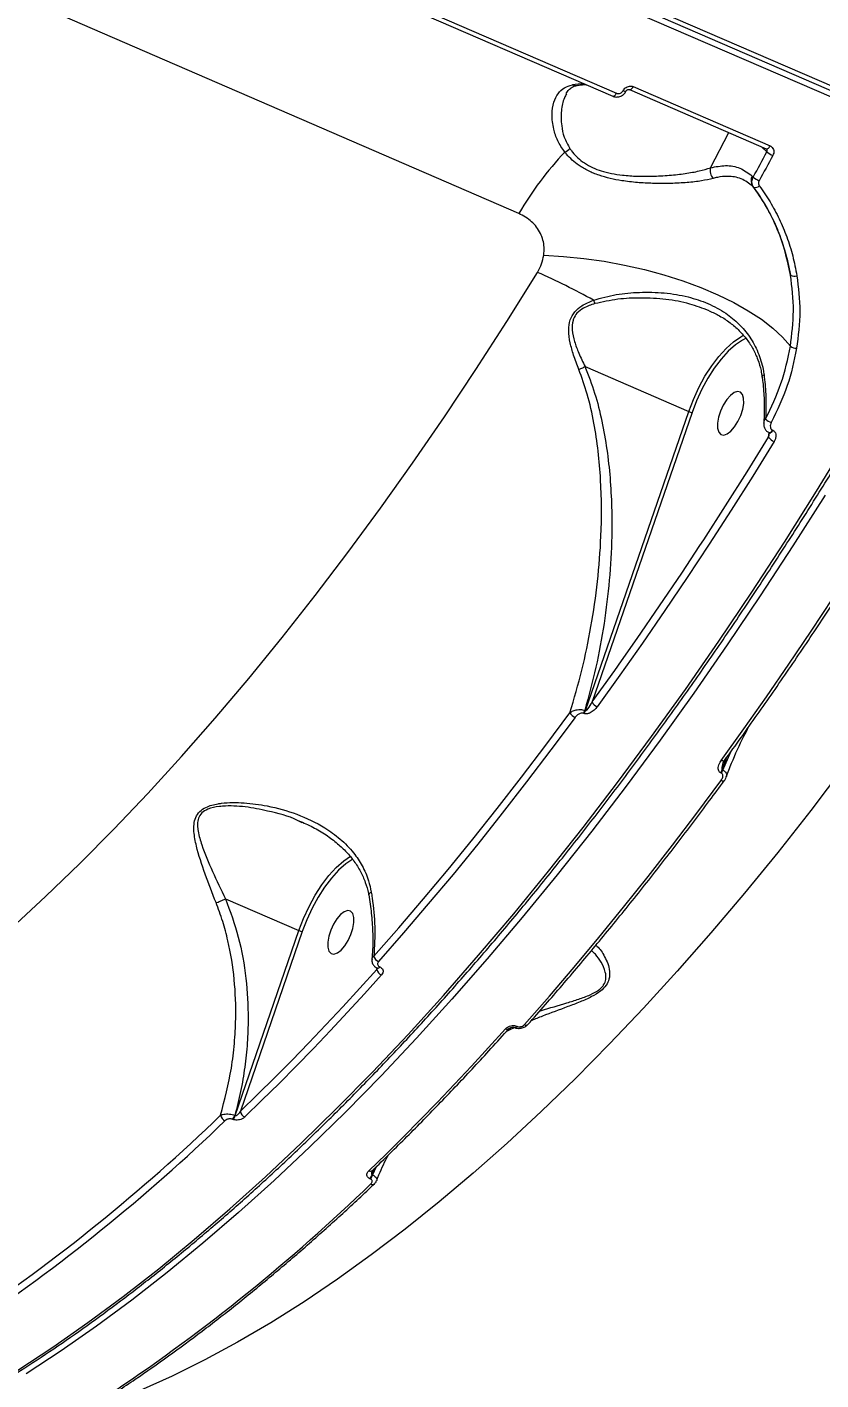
# Model space of a CAD drawing. Header units: millimetres. Extents: x -6104 to 7803, y -6013 to 4803.
# Drawn here: x 1229.8 to 1383, y -2363.5 to -2102.6 of the extents above; entities that cross this region are included whole.
import ezdxf

# ---------------------------------------------------------------- set-up
doc = ezdxf.new("R2010")
doc.units = ezdxf.units.MM
for name, color, linetype in [('DIKOM_ОБЪЕКТ', 7, 'Continuous'), ('DIKOM_РАЗМЕР_ЗОНА', 7, 'Continuous'), ('DIKOM_РАЗМЕР_ОБЪЕКТА', 7, 'Continuous')]:
    doc.layers.add(name, color=color, linetype=linetype)
doc.styles.add('style1', font='arial.ttf', dxfattribs={"width": 0.8})
doc.dimstyles.new('1-50', dxfattribs={"dimtxt": 300, "dimasz": 200, "dimexe": 100, "dimexo": 0, "dimgap": 100, "dimtad": 1, "dimtxsty": 'style1', "dimcen": 200, "dimclrd": 7, "dimclre": 7, "dimclrt": 7, "dimadec": 1, "dimazin": 2, "dimtfac": 1, "dimtmove": 0, "dimatfit": 2, "dimfxl": 0, "dimlwd": 25, "dimlwe": 18, "dimarcsym": 0})

# ---------------------------------------------------------------- blocks, each defined once
blk = doc.blocks.new('*D10')
at = {"layer": 'Defpoints', "color": 0, "transparency": 16777216}
for p in [(-4094.65, -224.49), (3111.63, -1726.03), (3111.63, -4948.58)]:
    blk.add_point(p, dxfattribs=at)
at = {"layer": 'DIKOM_РАЗМЕР_ОБЪЕКТА', "color": 7, "lineweight": 18, "transparency": 16777216}
for p, q in [((-4094.65, -224.49), (-4094.65, -5048.58)), ((3111.63, -1726.03), (3111.63, -5048.58))]:
    blk.add_line(p, q, dxfattribs=at)
at = {"layer": 'DIKOM_РАЗМЕР_ОБЪЕКТА', "color": 7, "lineweight": 25, "transparency": 16777216}
blk.add_line((-3894.65, -4948.58), (2911.63, -4948.58), dxfattribs=at)
at = {"layer": 'DIKOM_РАЗМЕР_ОБЪЕКТА', "color": 7, "transparency": 16777216}
for points in [[(-3894.65, -4915.24), (-3894.65, -4981.91), (-4094.65, -4948.58)], [(2911.63, -4915.24), (2911.63, -4981.91), (3111.63, -4948.58)]]:
    blk.add_solid(points, dxfattribs=at)
at = {"layer": 'DIKOM_РАЗМЕР_ОБЪЕКТА', "color": 7, "transparency": 16777216, "insert": (-134.24, -4695.4), "char_height": 300, "attachment_point": 5, "style": 'style1'}
blk.add_mtext('7200', dxfattribs=at)
blk = doc.blocks.new('*D12')
at = {"layer": 'Defpoints', "color": 0, "transparency": 16777216}
for p in [(-6103.62, -69.94), (4675.35, -1132.87), (4675.35, -5913.06)]:
    blk.add_point(p, dxfattribs=at)
at = {"layer": 'DIKOM_РАЗМЕР_ЗОНА', "color": 7, "lineweight": 18, "transparency": 16777216}
for p, q in [((-6103.62, -69.94), (-6103.62, -6013.06)), ((4675.35, -1132.87), (4675.35, -6013.06))]:
    blk.add_line(p, q, dxfattribs=at)
at = {"layer": 'DIKOM_РАЗМЕР_ЗОНА', "color": 7, "lineweight": 25, "transparency": 16777216}
blk.add_line((-5903.62, -5913.06), (4475.35, -5913.06), dxfattribs=at)
at = {"layer": 'DIKOM_РАЗМЕР_ЗОНА', "color": 7, "transparency": 16777216}
for points in [[(-5903.62, -5879.73), (-5903.62, -5946.4), (-6103.62, -5913.06)], [(4475.35, -5879.73), (4475.35, -5946.4), (4675.35, -5913.06)]]:
    blk.add_solid(points, dxfattribs=at)
at = {"layer": 'DIKOM_РАЗМЕР_ЗОНА', "color": 7, "transparency": 16777216, "insert": (271.51, -5659.89), "char_height": 300, "attachment_point": 5, "style": 'style1'}
blk.add_mtext('10800', dxfattribs=at)

msp = doc.modelspace()

# ---------------------------------------------------------------- linework, layer by layer
at = {"layer": 'DIKOM_ОБЪЕКТ', "color": 7, "linetype": 'Continuous', "lineweight": 15}
for p, q in [((1417.358, -2130.081), (1017.91, -1957.088)), ((1018.085, -1955.931), (1417.533, -2128.924)), ((1018.82, -1955.323), (1418.268, -2128.316)), ((1324.704, -2138.501), (1035.847, -2013.403)), ((1274.309, -2086.225), (1342.81, -2115.891)), ((1275.024, -2085.655), (1343.524, -2115.321)), ((1346.039, -2114.613), (1372.449, -2126.051)), ((1346.757, -2114.038), (1373.167, -2125.475)), ((1361.696, -2129.683), (1365.189, -2122.907)), ((1372.56, -2126.615), (1371.516, -2125.647)), ((1372.444, -2126.054), (1372.501, -2126.087)), ((1369.726, -2131.292), (1369.927, -2131.479)), ((1370.006, -2133.426), (1369.821, -2133.255)), ((1367.746, -2162.189), (1368.15, -2161.991)), ((1337.461, -2168.043), (1357.473, -2176.71)), ((1337.533, -2234.393), (1357.473, -2176.71)), ((1358.117, -2176.896), (1338.818, -2232.725)), ((1372.871, -2181.686), (1373.005, -2180.785)), ((1372.981, -2180.774), (1373.053, -2180.805)), ((1373.042, -2180.804), (1373.053, -2180.806)), ((1373.053, -2180.805), (1373.077, -2180.814)), ((1373.638, -2180.303), (1373.71, -2180.334)), ((1337.243, -2234.955), (1337.143, -2234.912)), ((1337.433, -2234.349), (1337.533, -2234.393)), ((1364.727, -2243.563), (1363.943, -2245.831)), ((1364.044, -2245.874), (1365.601, -2242.35)), ((1364.392, -2244.027), (1364.387, -2244.035)), ((1363.754, -2246.436), (1363.653, -2246.393)), ((1363.943, -2245.831), (1364.044, -2245.874)), ((1282.897, -2256.032), (1282.219, -2255.691)), ((1268.094, -2270.697), (1282.256, -2276.831)), ((1269.979, -2312.499), (1282.256, -2276.831)), ((1282.901, -2277.015), (1270.975, -2311.663)), ((1297.308, -2284.334), (1297.354, -2284.024)), ((1297.37, -2284.056), (1297.397, -2284.068)), ((1297.847, -2283.831), (1297.874, -2283.843)), ((1322.946, -2295.985), (1322.212, -2296.388)), ((1323.821, -2295.585), (1322.946, -2295.985)), ((1323.807, -2295.506), (1323.834, -2295.517)), ((1324.284, -2295.281), (1324.311, -2295.292)), ((1269.527, -2313.25), (1269.442, -2313.213)), ((1269.894, -2312.462), (1269.979, -2312.499)), ((1296.474, -2323.973), (1297.239, -2322.319)), ((1296.022, -2324.725), (1295.937, -2324.688)), ((1296.799, -2322.746), (1296.389, -2323.936)), ((1296.389, -2323.936), (1296.474, -2323.973))]:
    msp.add_line(p, q, dxfattribs=at)
at = {"layer": 'DIKOM_ОБЪЕКТ', "color": 7, "linetype": 'Continuous', "lineweight": 15, "flags": 128}
for points in [[(1342.81, -2115.891), (1342.825, -2115.897), (1342.911, -2115.907), (1343.008, -2115.882), (1343.112, -2115.825), (1343.22, -2115.736), (1343.327, -2115.619), (1343.43, -2115.479), (1343.524, -2115.321)], [(1346.039, -2114.613), (1346.055, -2114.619), (1346.142, -2114.629), (1346.239, -2114.604), (1346.344, -2114.545), (1346.452, -2114.456), (1346.559, -2114.338), (1346.662, -2114.197), (1346.757, -2114.038)], [(1369.927, -2131.479), (1370.258, -2130.872), (1370.588, -2130.265), (1370.917, -2129.658), (1371.247, -2129.05), (1371.575, -2128.442), (1371.904, -2127.834), (1372.232, -2127.225), (1372.56, -2126.615)], [(1372.449, -2126.051), (1372.465, -2126.057), (1372.552, -2126.066), (1372.649, -2126.041), (1372.753, -2125.983), (1372.861, -2125.893), (1372.969, -2125.776), (1373.072, -2125.635), (1373.167, -2125.475)], [(1373.704, -2127.318), (1373.375, -2127.929), (1373.046, -2128.539), (1372.717, -2129.149), (1372.387, -2129.759), (1372.057, -2130.368), (1371.726, -2130.976), (1371.396, -2131.585), (1371.065, -2132.193)], [(1329.502, -2146.583), (1333.329, -2146.795), (1337.222, -2147.179), (1341.142, -2147.732), (1345.052, -2148.448), (1348.911, -2149.321), (1352.683, -2150.341), (1356.33, -2151.498), (1359.815, -2152.782), (1363.105, -2154.179), (1366.167, -2155.676), (1368.971, -2157.257), (1371.489, -2158.908), (1373.696, -2160.612), (1375.571, -2162.352), (1377.095, -2164.111)], [(1226.8, -2276.385), (1233.379, -2270.285), (1239.955, -2263.912), (1246.522, -2257.273), (1253.073, -2250.374), (1259.602, -2243.222), (1266.104, -2235.824), (1272.572, -2228.185), (1278.999, -2220.313), (1285.381, -2212.216), (1291.712, -2203.901), (1297.984, -2195.376), (1304.194, -2186.648), (1310.333, -2177.727), (1316.398, -2168.619), (1322.383, -2159.334), (1328.281, -2149.88)], [(1357.473, -2176.71), (1358.368, -2174.363), (1359.423, -2172.073), (1360.611, -2169.896), (1361.905, -2167.882), (1363.275, -2166.078), (1364.688, -2164.525), (1366.112, -2163.262), (1367.514, -2162.316), (1367.746, -2162.189)], [(1368.56, -2162.58), (1367.853, -2162.936), (1366.494, -2163.854), (1365.113, -2165.08), (1363.742, -2166.585), (1362.414, -2168.335), (1361.159, -2170.288), (1360.008, -2172.4), (1358.985, -2174.619), (1358.117, -2176.896)], [(1363.227, -2177.807), (1363.036, -2178.94), (1363.049, -2179.92), (1363.265, -2180.666), (1363.667, -2181.118), (1364.222, -2181.24), (1364.886, -2181.022), (1365.603, -2180.481), (1366.317, -2179.662), (1366.969, -2178.63), (1367.507, -2177.47), (1367.887, -2176.275), (1368.078, -2175.141), (1368.065, -2174.162), (1367.849, -2173.416), (1367.447, -2172.964), (1366.892, -2172.842), (1366.228, -2173.06), (1365.511, -2173.6), (1364.797, -2174.42), (1364.145, -2175.452), (1363.607, -2176.612), (1363.227, -2177.807)], [(1372.982, -2180.775), (1373.031, -2180.788), (1373.17, -2180.768), (1373.327, -2180.675), (1373.487, -2180.515), (1373.638, -2180.303)], [(1373.077, -2180.814), (1373.103, -2180.819), (1373.242, -2180.8), (1373.399, -2180.706), (1373.559, -2180.547), (1373.71, -2180.334)], [(1227.995, -2361.616), (1234.75, -2357.173), (1241.541, -2352.427), (1248.362, -2347.382), (1255.207, -2342.044), (1262.07, -2336.416), (1268.945, -2330.503), (1275.827, -2324.31), (1282.709, -2317.843), (1289.587, -2311.107), (1296.454, -2304.107), (1303.304, -2296.85), (1310.132, -2289.341), (1316.931, -2281.588), (1323.697, -2273.595), (1330.424, -2265.371), (1337.105, -2256.922), (1343.735, -2248.254), (1350.309, -2239.377), (1356.821, -2230.296), (1363.265, -2221.02), (1369.637, -2211.556), (1375.93, -2201.913), (1382.14, -2192.098), (1388.261, -2182.12)], [(1373.955, -2182.493), (1369.815, -2189.167), (1365.637, -2195.765), (1361.42, -2202.287), (1357.167, -2208.729), (1352.878, -2215.09), (1348.557, -2221.365), (1344.204, -2227.554), (1339.82, -2233.654)], [(1359.617, -2202.578), (1360.366, -2201.433), (1364.573, -2194.926), (1368.742, -2188.343), (1372.871, -2181.686)], [(1383.791, -2192.813), (1377.581, -2202.628), (1371.288, -2212.271), (1364.916, -2221.735), (1358.471, -2231.011), (1351.96, -2240.092), (1345.386, -2248.969), (1338.755, -2257.636), (1332.074, -2266.086), (1325.348, -2274.31), (1318.582, -2282.302), (1311.782, -2290.056), (1304.955, -2297.565), (1298.105, -2304.822), (1291.238, -2311.822), (1284.36, -2318.558), (1277.477, -2325.025), (1270.596, -2331.218), (1263.72, -2337.131), (1256.858, -2342.759), (1250.013, -2348.097), (1243.192, -2353.141), (1236.401, -2357.887), (1229.645, -2362.331)], [(1363.754, -2244.019), (1368.137, -2237.919), (1372.491, -2231.731), (1376.812, -2225.455), (1381.1, -2219.095), (1385.354, -2212.653), (1389.571, -2206.131), (1393.749, -2199.532), (1397.888, -2192.858)], [(1344.484, -2224.816), (1347.534, -2220.465), (1351.845, -2214.205), (1356.123, -2207.86), (1359.617, -2202.578)], [(1338.818, -2232.725), (1343.191, -2226.64), (1344.484, -2224.816)], [(1296.719, -2281.775), (1301.519, -2276.308), (1306.303, -2270.722), (1311.068, -2265.018), (1315.813, -2259.2), (1320.536, -2253.269), (1325.234, -2247.228), (1329.906, -2241.079), (1334.55, -2234.826)], [(1335.532, -2235.719), (1330.878, -2241.986), (1326.196, -2248.148), (1321.487, -2254.203), (1316.754, -2260.147), (1311.998, -2265.978), (1307.222, -2271.694), (1302.428, -2277.293), (1297.617, -2282.772)], [(1364.387, -2244.035), (1364.362, -2244.062), (1364.286, -2244.104), (1364.183, -2244.121), (1364.057, -2244.112), (1363.912, -2244.078), (1363.754, -2244.019)], [(1387.365, -2245.326), (1381.034, -2253.641), (1374.652, -2261.738), (1368.224, -2269.61), (1361.757, -2277.249), (1355.255, -2284.648), (1348.726, -2291.8), (1342.175, -2298.698), (1335.608, -2305.337), (1329.032, -2311.71), (1322.453, -2317.811), (1315.876, -2323.634), (1309.308, -2329.174), (1302.755, -2334.425), (1296.223, -2339.384), (1289.719, -2344.045), (1283.247, -2348.404), (1276.815, -2352.457), (1270.428, -2356.199), (1264.092, -2359.629), (1257.813, -2362.742), (1251.597, -2365.535)], [(1325.776, -2294.967), (1330.587, -2289.488), (1335.381, -2283.89), (1340.157, -2278.173), (1344.913, -2272.342), (1349.646, -2266.398), (1354.355, -2260.343), (1359.037, -2254.181), (1363.691, -2247.914)], [(1364.326, -2247.927), (1364.286, -2247.966), (1364.207, -2248.002), (1364.104, -2248.015), (1363.981, -2248.005), (1363.842, -2247.97), (1363.691, -2247.914)], [(1282.256, -2276.831), (1283.152, -2274.483), (1284.206, -2272.194), (1285.394, -2270.017), (1286.688, -2268.002), (1288.058, -2266.198), (1289.472, -2264.646), (1290.896, -2263.382), (1292.189, -2262.499)], [(1292.642, -2263.054), (1292.637, -2263.057), (1291.278, -2263.974), (1289.897, -2265.199), (1288.527, -2266.705), (1287.198, -2268.454), (1285.944, -2270.408), (1284.792, -2272.519), (1283.769, -2274.739), (1282.901, -2277.015)], [(1288.01, -2277.928), (1287.819, -2279.061), (1287.832, -2280.04), (1288.049, -2280.786), (1288.451, -2281.239), (1289.006, -2281.361), (1289.669, -2281.143), (1290.387, -2280.602), (1291.101, -2279.783), (1291.753, -2278.751), (1292.291, -2277.59), (1292.671, -2276.395), (1292.862, -2275.262), (1292.849, -2274.283), (1292.632, -2273.537), (1292.23, -2273.084), (1291.675, -2272.962), (1291.012, -2273.18), (1290.294, -2273.721), (1289.58, -2274.54), (1288.928, -2275.572), (1288.39, -2276.733), (1288.01, -2277.928)], [(1270.975, -2311.663), (1274.278, -2308.458), (1277.579, -2305.191), (1280.877, -2301.863), (1284.172, -2298.475), (1287.463, -2295.027), (1290.75, -2291.521), (1294.032, -2287.956), (1297.308, -2284.334)], [(1298.211, -2285.387), (1294.927, -2289.018), (1291.638, -2292.591), (1288.343, -2296.105), (1285.044, -2299.561), (1281.741, -2302.957), (1278.434, -2306.293), (1275.126, -2309.568), (1271.815, -2312.781)], [(1295.749, -2323.146), (1299.06, -2319.933), (1302.368, -2316.658), (1305.674, -2313.323), (1308.977, -2309.927), (1312.277, -2306.471), (1315.571, -2302.956), (1318.861, -2299.383), (1322.145, -2295.752)]]:
    msp.add_lwpolyline(points, dxfattribs=at)
at = {"layer": 'DIKOM_ОБЪЕКТ', "color": 7, "linetype": 'Continuous', "lineweight": 15}
for centre, radius, start, end in [((1337.007, -2123.642), 10.134, 88.25296, 101.28123), ((1335.65, -2112.291), 1.545, 246.10904, 280.26282), ((1345.258, -2114.18), 0.767, 234.9639, 279.14096), ((1382.286, -2172.285), 66.761, 136.88438, 149.59996), ((1332.454, -2123.916), 2.952, 291.84373, 315.15843), ((1375.254, -2123.512), 4.109, 229.03836, 247.83665), ((1363.925, -2130.24), 2.298, 165.96415, 220.92109), ((1371.351, -2132.197), 1.86, 150.88396, 214.64538), ((1372.513, -2128.622), 3.853, 227.84053, 247.91148), ((1370.352, -2132.48), 1.008, 249.91582, 317.47384), ((1278.749, -2263.423), 123.877, 60.8476, 66.43134), ((1377.853, -2149.205), 1.403, 239.04758, 290.91024), ((1349.818, -2151.317), 11.419, 200.08548, 203.64949), ((1378.244, -2162.702), 1.818, 230.78844, 271.82656), ((1358.418, -2174.643), 2.273, 245.43825, 262.40233), ((1374.194, -2176.432), 2.522, 221.85839, 251.92843), ((1374.917, -2180.072), 2.606, 218.27428, 248.32768), ((1340.518, -2231.897), 1.89, 205.95976, 248.35254), ((1336.264, -2233.927), 1.936, 207.66335, 247.76712), ((1335.376, -2233.645), 2.174, 324.37087, 341.0987), ((1335.482, -2233.692), 2.167, 324.343, 341.12656), ((1361.892, -2245.129), 2.167, 324.343, 341.12656), ((1361.993, -2245.173), 2.167, 324.343, 341.12656), ((1283.186, -2274.796), 2.237, 245.42899, 262.66902), ((1298.228, -2281.318), 1.577, 196.83714, 247.20765), ((1298.79, -2283.977), 1.524, 193.56049, 247.69659), ((1297.441, -2283.591), 0.472, 261.59173, 329.31932), ((1297.472, -2283.607), 0.466, 260.38201, 329.57542), ((1322.459, -2295.275), 0.572, 236.63403, 308.09357), ((1323.881, -2295.043), 0.468, 260.80935, 329.49933), ((1323.906, -2295.053), 0.471, 261.34923, 329.3678), ((1326.09, -2294.483), 0.577, 236.97478, 307.59497), ((1272.36, -2311.496), 1.395, 186.8553, 247.00174), ((1016.455, -2052.27), 361.302, 303.85949, 313.93721), ((1016.734, -2052.76), 362.1, 303.8594, 313.93715), ((1268.548, -2312.209), 1.417, 189.55072, 246.5316), ((1268.042, -2311.86), 1.947, 315.9635, 341.99411), ((1268.127, -2311.897), 1.948, 315.96065, 341.98361), ((1296.058, -2322.6), 0.627, 240.54316, 306.07757), ((1294.535, -2323.333), 1.95, 315.98252, 341.97509), ((1294.624, -2323.372), 1.946, 315.94424, 341.99199), ((1044.896, -2064.959), 362.095, 303.85941, 313.93728), ((1296.453, -2325.181), 0.607, 239.32466, 307.39057)]:
    msp.add_arc(centre, radius, start, end, dxfattribs=at)
for points, knots in [([(1335.934, -2113.809), (1336.199, -2113.763), (1336.812, -2113.654), (1337.361, -2113.662), (1337.673, -2113.667)], [0, 0, 0, 0, 0.4317348, 1, 1, 1, 1]), ([(1333.552, -2126.655), (1333.056, -2125.932), (1332.061, -2124.484), (1331.297, -2121.974), (1330.997, -2119.397), (1331.341, -2117.076), (1332.186, -2115.348), (1333.36, -2114.191), (1334.495, -2113.858), (1335.024, -2113.703)], [0, 0, 0, 0, 0.1281517, 0.2567399, 0.4268142, 0.5968778, 0.7373089, 0.8775706, 1, 1, 1, 1]), ([(1333.895, -2115.436), (1333.748, -2115.69), (1333.22, -2116.604), (1332.831, -2118.68), (1332.841, -2121.271), (1333.335, -2123.808), (1334.139, -2125.261), (1334.547, -2125.997)], [0, 0, 0, 0, 0.0987511, 0.3550366, 0.6180375, 0.806345, 1, 1, 1, 1]), ([(1333.849, -2115.382), (1333.851, -2115.378), (1333.977, -2115.045), (1334.347, -2114.625), (1334.92, -2114.149), (1335.452, -2113.893), (1335.866, -2113.835), (1335.956, -2113.823)], [0, 0, 0, 0, 0.0036921, 0.3183914, 0.6478613, 0.9236075, 1, 1, 1, 1]), ([(1342.818, -2115.874), (1342.872, -2115.903), (1343.125, -2116.039), (1343.67, -2116.075), (1344.364, -2115.919), (1344.991, -2115.527), (1345.245, -2115.123), (1345.367, -2114.929)], [0, 0, 0, 0, 0.06276511, 0.29187363, 0.52806254, 0.77429034, 1, 1, 1, 1]), ([(1343.524, -2115.321), (1343.622, -2115.351), (1343.818, -2115.413), (1344.146, -2115.37), (1344.451, -2115.23), (1344.682, -2115.028), (1344.779, -2114.871), (1344.818, -2114.808)], [0, 0, 0, 0, 0.2142091, 0.4285598, 0.6431559, 0.8580953, 1, 1, 1, 1]), ([(1344.818, -2114.808), (1344.876, -2114.714), (1345.022, -2114.478), (1345.367, -2114.175), (1345.825, -2113.965), (1346.316, -2113.9), (1346.61, -2113.992), (1346.757, -2114.038)], [0, 0, 0, 0, 0.1418423, 0.3567488, 0.5713382, 0.7857025, 1, 1, 1, 1]), ([(1345.384, -2114.938), (1345.398, -2114.911), (1345.436, -2114.839), (1345.541, -2114.732), (1345.678, -2114.642), (1345.82, -2114.594), (1345.944, -2114.586), (1346.013, -2114.6), (1346.035, -2114.612), (1346.038, -2114.614)], [0, 0, 0, 0, 0.099413, 0.2664732, 0.4282304, 0.5937706, 0.7683773, 0.9627552, 1, 1, 1, 1]), ([(1362.189, -2131.746), (1361.469, -2131.916), (1360.031, -2132.255), (1357.227, -2132.567), (1354.051, -2132.74), (1350.786, -2132.738), (1347.582, -2132.571), (1344.81, -2132.257), (1342.314, -2131.784), (1340.131, -2131.176), (1338.088, -2130.334), (1335.84, -2129.026), (1334.41, -2127.709), (1333.667, -2126.796), (1333.552, -2126.655)], [0, 0, 0, 0, 0.1101002, 0.220217, 0.329286, 0.4383094, 0.5249635, 0.6115146, 0.6753425, 0.7390958, 0.8039955, 0.8688902, 0.9797305, 1, 1, 1, 1]), ([(1334.547, -2125.997), (1334.647, -2126.137), (1335.284, -2127.033), (1336.517, -2128.284), (1338.473, -2129.473), (1339.727, -2130.001), (1341.093, -2130.452), (1342.577, -2130.82), (1344.945, -2131.171), (1347.581, -2131.345), (1350.646, -2131.344), (1353.781, -2131.171), (1356.847, -2130.818), (1359.571, -2130.339), (1360.987, -2129.902), (1361.696, -2129.683)], [0, 0, 0, 0, 0.0201024, 0.1287316, 0.1863601, 0.2439957, 0.2548543, 0.3176674, 0.3805813, 0.467543, 0.5546259, 0.6653715, 0.776167, 0.8880938, 1, 1, 1, 1]), ([(1372.56, -2126.615), (1372.583, -2126.566), (1372.63, -2126.467), (1372.631, -2126.31), (1372.589, -2126.176), (1372.527, -2126.115), (1372.499, -2126.088)], [0, 0, 0, 0, 0.266021, 0.5315304, 0.7965481, 1, 1, 1, 1]), ([(1373.167, -2125.475), (1373.254, -2125.521), (1373.475, -2125.636), (1373.74, -2125.943), (1373.896, -2126.375), (1373.899, -2126.86), (1373.769, -2127.165), (1373.704, -2127.318)], [0, 0, 0, 0, 0.1406293, 0.3550861, 0.5698681, 0.7848946, 1, 1, 1, 1]), ([(1361.696, -2129.683), (1362.676, -2129.491), (1364.696, -2129.098), (1367.44, -2129.595), (1368.957, -2130.721), (1369.726, -2131.292)], [0, 0, 0, 0, 0.3175192, 0.6539174, 1, 1, 1, 1]), ([(1143.563, -2390.59), (1143.981, -2390.602), (1146.188, -2390.664), (1150.283, -2390.484), (1155.847, -2390.038), (1161.511, -2389.271), (1167.26, -2388.216), (1173.092, -2386.866), (1179.002, -2385.222), (1184.985, -2383.286), (1191.037, -2381.06), (1197.153, -2378.544), (1203.328, -2375.742), (1209.558, -2372.656), (1215.837, -2369.287), (1222.162, -2365.639), (1228.527, -2361.714), (1234.928, -2357.515), (1241.359, -2353.046), (1247.816, -2348.31), (1254.294, -2343.311), (1260.788, -2338.052), (1267.294, -2332.539), (1273.806, -2326.773), (1280.32, -2320.761), (1286.831, -2314.507), (1293.334, -2308.015), (1299.824, -2301.29), (1306.296, -2294.338), (1312.746, -2287.163), (1319.168, -2279.771), (1325.559, -2272.168), (1331.913, -2264.359), (1338.225, -2256.351), (1344.491, -2248.148), (1350.706, -2239.758), (1356.865, -2231.187), (1362.964, -2222.441), (1368.999, -2213.526), (1374.964, -2204.45), (1380.855, -2195.219), (1386.669, -2185.84), (1392.399, -2176.32), (1398.043, -2166.667), (1403.596, -2156.887), (1409.053, -2146.987), (1413.821, -2138.092), (1416.742, -2132.474), (1417.911, -2130.226)], [0, 0, 0, 0, 0.0051792, 0.02739, 0.049613, 0.0718476, 0.0940928, 0.1163476, 0.1386106, 0.1608804, 0.1831557, 0.2054353, 0.2277182, 0.2500034, 0.2722903, 0.2945781, 0.3168661, 0.3391542, 0.3614418, 0.3837286, 0.4060148, 0.4283, 0.450584, 0.4728671, 0.4951492, 0.51743, 0.53971, 0.5619889, 0.5842667, 0.6065435, 0.6288196, 0.6510948, 0.673369, 0.6956427, 0.7179154, 0.7401875, 0.762459, 0.7847299, 0.8070003, 0.82927, 0.8515394, 0.8738083, 0.8960771, 0.9183452, 0.940613, 0.9628806, 0.9851481, 1, 1, 1, 1]), ([(1369.821, -2133.255), (1369.112, -2132.721), (1367.673, -2131.638), (1365.291, -2131.256), (1363.407, -2131.432), (1362.46, -2131.676), (1362.189, -2131.746)], [0, 0, 0, 0, 0.3362348, 0.6822362, 0.9087868, 1, 1, 1, 1]), ([(1370.006, -2133.426), (1369.976, -2133.383), (1369.833, -2133.177), (1369.678, -2132.737), (1369.669, -2132.092), (1369.841, -2131.683), (1369.927, -2131.479)], [0, 0, 0, 0, 0.0806541, 0.3870844, 0.6935695, 1, 1, 1, 1]), ([(1369.821, -2133.255), (1370.657, -2134.465), (1372.337, -2136.898), (1374.386, -2141.021), (1376.087, -2145.51), (1376.782, -2148.769), (1377.132, -2150.408)], [0, 0, 0, 0, 0.2373858, 0.47716078, 0.73700814, 1, 1, 1, 1]), ([(1377.132, -2150.408), (1376.607, -2147.99), (1375.813, -2144.326), (1373.856, -2139.756), (1372.114, -2136.453), (1370.702, -2134.426), (1370.006, -2133.426)], [0, 0, 0, 0, 0.3951698, 0.5986763, 0.8021782, 1, 1, 1, 1]), ([(1371.065, -2132.193), (1371.02, -2132.294), (1370.932, -2132.497), (1370.934, -2132.818), (1371.009, -2133.037), (1371.08, -2133.14), (1371.095, -2133.161)], [0, 0, 0, 0, 0.3066824, 0.6132683, 0.9195406, 1, 1, 1, 1]), ([(1371.095, -2133.161), (1371.804, -2134.182), (1373.222, -2136.224), (1374.976, -2139.531), (1376.448, -2143.019), (1377.618, -2146.682), (1378.109, -2149.238), (1378.354, -2150.516)], [0, 0, 0, 0, 0.19768052, 0.39538647, 0.59308533, 0.79654622, 1, 1, 1, 1]), ([(1329.502, -2146.583), (1329.544, -2146.055), (1329.661, -2144.576), (1328.973, -2142.252), (1327.299, -2139.93), (1325.574, -2138.981), (1324.704, -2138.501)], [0, 0, 0, 0, 0.1529657, 0.4283722, 0.7114294, 1, 1, 1, 1]), ([(1328.281, -2149.88), (1328.31, -2149.832), (1328.633, -2149.299), (1329.164, -2148.213), (1329.388, -2147.133), (1329.502, -2146.583)], [0, 0, 0, 0, 0.046808, 0.5142802, 1, 1, 1, 1]), ([(1377.095, -2164.111), (1377.38, -2161.83), (1377.959, -2157.216), (1377.41, -2152.695), (1377.132, -2150.408)], [0, 0, 0, 0, 0.49415614, 1, 1, 1, 1]), ([(1378.354, -2150.516), (1378.631, -2152.799), (1379.192, -2157.418), (1378.601, -2162.134), (1378.302, -2164.519)], [0, 0, 0, 0, 0.494176, 1, 1, 1, 1]), ([(1336.268, -2168.585), (1335.912, -2167.664), (1335.257, -2165.97), (1334.559, -2163.45), (1334.235, -2161.173), (1334.474, -2159.086), (1335.4, -2157.419), (1336.988, -2156.095), (1338.326, -2155.551), (1339.094, -2155.238)], [0, 0, 0, 0, 0.183994, 0.3384099, 0.4956185, 0.624165, 0.7374566, 0.8492074, 1, 1, 1, 1]), ([(1339.094, -2155.238), (1340.553, -2154.831), (1343.473, -2154.016), (1348.109, -2153.643), (1352.783, -2153.73), (1357.236, -2154.467), (1361.225, -2155.792), (1364.517, -2157.564), (1367.213, -2159.763), (1369.339, -2162.279), (1370.932, -2165.235), (1371.719, -2167.765), (1371.951, -2169.267), (1372.003, -2169.604)], [0, 0, 0, 0, 0.10393611, 0.20805646, 0.32136589, 0.43461239, 0.53513295, 0.63556814, 0.72026433, 0.80489657, 0.89015276, 0.9753339, 1, 1, 1, 1]), ([(1361.399, -2157.273), (1360.173, -2156.806), (1357.53, -2155.8), (1353.067, -2155.004), (1348.399, -2154.741), (1343.762, -2154.943), (1340.835, -2155.577), (1339.358, -2155.897)], [0, 0, 0, 0, 0.1832066, 0.394734, 0.6111753, 0.8037881, 1, 1, 1, 1]), ([(1339.358, -2155.897), (1338.617, -2156.139), (1337.345, -2156.554), (1335.918, -2157.623), (1335.347, -2158.551), (1334.983, -2159.628), (1334.919, -2161.139), (1335.392, -2163.243), (1336.284, -2165.589), (1337.045, -2167.176), (1337.461, -2168.043)], [0, 0, 0, 0, 0.1504044, 0.2579117, 0.3420756, 0.3655585, 0.4905042, 0.648813, 0.8079309, 1, 1, 1, 1]), ([(1361.399, -2157.279), (1362.088, -2157.592), (1363.53, -2158.247), (1365.477, -2159.538), (1367.25, -2161.067), (1368.743, -2162.782), (1369.943, -2164.655), (1370.838, -2166.666), (1371.408, -2168.47), (1371.559, -2169.641), (1371.613, -2170.061)], [0, 0, 0, 0, 0.1311715, 0.2744092, 0.4137834, 0.5500743, 0.6807982, 0.8075918, 0.9309306, 1, 1, 1, 1]), ([(1372.315, -2178.114), (1373.392, -2175.876), (1375.573, -2171.344), (1376.583, -2166.542), (1377.095, -2164.111)], [0, 0, 0, 0, 0.4937658, 1, 1, 1, 1]), ([(1378.302, -2164.519), (1377.793, -2166.942), (1376.762, -2171.85), (1374.538, -2176.483), (1373.411, -2178.829)], [0, 0, 0, 0, 0.4937583, 1, 1, 1, 1]), ([(1336.268, -2168.585), (1336.305, -2168.571), (1336.507, -2168.495), (1336.925, -2168.32), (1337.265, -2168.142), (1337.453, -2168.043)], [0, 0, 0, 0, 0.0927425, 0.4978225, 1, 1, 1, 1]), ([(1337.453, -2168.043), (1338.111, -2169.742), (1339.436, -2173.161), (1340.768, -2178.548), (1341.734, -2184.015), (1342.338, -2189.558), (1342.639, -2195.166), (1342.653, -2201.747), (1342.236, -2209.25), (1341.201, -2217.679), (1339.665, -2226.084), (1338.177, -2231.594), (1337.433, -2234.349)], [0, 0, 0, 0, 0.0822798, 0.1655628, 0.2475144, 0.3294891, 0.4129243, 0.4963679, 0.6209038, 0.7454518, 0.8727273, 1, 1, 1, 1]), ([(1337.461, -2168.043), (1337.46, -2168.043), (1337.458, -2168.042), (1337.455, -2168.042), (1337.454, -2168.043), (1337.453, -2168.043)], [0, 0, 0, 0, 0.4157701, 0.7698984, 1, 1, 1, 1]), ([(1334.55, -2234.826), (1335.351, -2232.092), (1336.954, -2226.625), (1338.702, -2218.158), (1339.961, -2209.535), (1340.691, -2200.067), (1340.665, -2191.648), (1340.056, -2184.362), (1339.224, -2178.841), (1338.044, -2173.526), (1336.837, -2170.168), (1336.268, -2168.585)], [0, 0, 0, 0, 0.1269745, 0.2539547, 0.3836709, 0.5133751, 0.6746731, 0.7565617, 0.8384275, 0.9238205, 1, 1, 1, 1]), ([(1371.62, -2170.044), (1371.672, -2170.38), (1371.901, -2171.881), (1372.039, -2174.511), (1372.087, -2177.149), (1371.965, -2178.597), (1371.935, -2178.945)], [0, 0, 0, 0, 0.1108751, 0.4945123, 0.8787941, 1, 1, 1, 1]), ([(1371.669, -2170.051), (1371.66, -2170.034), (1371.613, -2169.949), (1371.733, -2169.799), (1371.9, -2169.666), (1371.989, -2169.613), (1372.003, -2169.604)], [0, 0, 0, 0, 0.1294587, 0.6367033, 0.9436192, 1, 1, 1, 1]), ([(1372.003, -2169.604), (1372.139, -2170.861), (1372.449, -2173.74), (1372.363, -2176.538), (1372.315, -2178.114)], [0, 0, 0, 0, 0.4365648, 1, 1, 1, 1]), ([(1371.978, -2178.97), (1371.993, -2178.824), (1372.024, -2178.529), (1372.218, -2178.253), (1372.315, -2178.114)], [0, 0, 0, 0, 0.4946661, 1, 1, 1, 1]), ([(1373.411, -2178.829), (1373.347, -2178.976), (1373.221, -2179.267), (1373.203, -2179.686), (1373.303, -2180.009), (1373.459, -2180.207), (1373.588, -2180.276), (1373.638, -2180.303)], [0, 0, 0, 0, 0.27179134, 0.53886158, 0.73759456, 0.89660819, 1, 1, 1, 1]), ([(1371.963, -2178.973), (1371.969, -2179.212), (1371.979, -2179.663), (1372.282, -2180.249), (1372.637, -2180.63), (1372.913, -2180.72), (1372.994, -2180.746)], [0, 0, 0, 0, 0.3242514, 0.6131415, 0.8862859, 1, 1, 1, 1]), ([(1372.871, -2181.686), (1372.916, -2181.551), (1372.987, -2181.335), (1373.016, -2181.107), (1373.027, -2181.022)], [0, 0, 0, 0, 0.6242265, 1, 1, 1, 1]), ([(1373.032, -2180.792), (1373.029, -2180.788), (1373.021, -2180.777), (1373.047, -2180.863), (1373.053, -2180.957), (1373.036, -2181.021), (1373.035, -2181.023)], [0, 0, 0, 0, 0.1949052, 0.57577277, 0.98496367, 1, 1, 1, 1]), ([(1373.71, -2180.334), (1373.818, -2180.396), (1374.032, -2180.521), (1374.244, -2180.869), (1374.337, -2181.358), (1374.247, -2181.94), (1374.047, -2182.319), (1373.955, -2182.493)], [0, 0, 0, 0, 0.15229095, 0.30404532, 0.50801257, 0.77326066, 1, 1, 1, 1]), ([(1364.387, -2244.035), (1365.469, -2242.538), (1368.608, -2238.196), (1373.759, -2230.872), (1379.816, -2222.014), (1385.804, -2212.99), (1391.616, -2203.969), (1395.826, -2197.251), (1398.069, -2193.604), (1398.483, -2192.932)], [0, 0, 0, 0, 0.0925247, 0.268337, 0.444151, 0.6199616, 0.7957661, 0.9623158, 1, 1, 1, 1]), ([(1339.82, -2233.654), (1339.627, -2233.888), (1339.256, -2234.336), (1338.585, -2234.795), (1338.008, -2235.006), (1337.571, -2235.053), (1337.353, -2234.988), (1337.243, -2234.955)], [0, 0, 0, 0, 0.3089031, 0.5923653, 0.7697449, 0.8844947, 1, 1, 1, 1]), ([(1337.533, -2234.393), (1337.548, -2234.397), (1337.582, -2234.406), (1337.654, -2234.388), (1337.808, -2234.298), (1338.282, -2233.783), (1338.578, -2233.199), (1338.818, -2232.725)], [0, 0, 0, 0, 0.0233282, 0.0519968, 0.1042433, 0.2733975, 1, 1, 1, 1]), ([(1334.55, -2234.826), (1334.748, -2234.689), (1335.136, -2234.419), (1335.875, -2234.211), (1336.516, -2234.167), (1337.024, -2234.215), (1337.294, -2234.304), (1337.433, -2234.349)], [0, 0, 0, 0, 0.27361335, 0.53723989, 0.72079322, 0.85653965, 1, 1, 1, 1]), ([(1337.143, -2234.912), (1337.072, -2234.89), (1336.932, -2234.848), (1336.655, -2234.877), (1336.296, -2235.01), (1335.883, -2235.296), (1335.653, -2235.573), (1335.532, -2235.719)], [0, 0, 0, 0, 0.119018, 0.237417, 0.4123491, 0.6910301, 1, 1, 1, 1]), ([(1364.681, -2247.199), (1365.03, -2246.311), (1366.079, -2243.643), (1367.554, -2240.402), (1368.752, -2238.103), (1369.075, -2237.483)], [0, 0, 0, 0, 0.2670348, 0.8023499, 1, 1, 1, 1]), ([(1363.653, -2246.393), (1363.577, -2246.35), (1363.408, -2246.256), (1363.226, -2245.986), (1363.141, -2245.583), (1363.229, -2244.935), (1363.487, -2244.397), (1363.725, -2244.061), (1363.754, -2244.019)], [0, 0, 0, 0, 0.0928019, 0.20615623, 0.36928304, 0.57241734, 0.94714115, 1, 1, 1, 1]), ([(1364.069, -2244.636), (1364.086, -2244.582), (1364.146, -2244.389), (1364.299, -2244.186), (1364.409, -2244.04)], [0, 0, 0, 0, 0.2836038, 1, 1, 1, 1]), ([(1363.691, -2247.914), (1363.828, -2247.691), (1364.026, -2247.37), (1364.079, -2246.936), (1364.027, -2246.691), (1363.91, -2246.522), (1363.802, -2246.463), (1363.754, -2246.436)], [0, 0, 0, 0, 0.4371169, 0.6288789, 0.7908994, 0.9060877, 1, 1, 1, 1]), ([(1364.074, -2244.635), (1364.048, -2244.697), (1363.961, -2244.906), (1363.885, -2245.232), (1363.84, -2245.549), (1363.859, -2245.73), (1363.901, -2245.802), (1363.926, -2245.823), (1363.941, -2245.829), (1363.943, -2245.831)], [0, 0, 0, 0, 0.1572868, 0.5286643, 0.7834557, 0.9178447, 0.9590195, 0.9935909, 1, 1, 1, 1]), ([(1364.044, -2245.874), (1364.14, -2245.926), (1364.351, -2246.039), (1364.613, -2246.289), (1364.78, -2246.617), (1364.828, -2246.946), (1364.727, -2247.134), (1364.69, -2247.203)], [0, 0, 0, 0, 0.1585608, 0.3458384, 0.5884228, 0.8501316, 1, 1, 1, 1]), ([(1326.442, -2294.94), (1327.571, -2293.664), (1330.846, -2289.962), (1336.244, -2283.67), (1342.623, -2275.998), (1348.963, -2268.121), (1355.26, -2260.045), (1360.375, -2253.285), (1363.385, -2249.203), (1364.326, -2247.927)], [0, 0, 0, 0, 0.0879838, 0.2551867, 0.422388, 0.5895826, 0.7567729, 0.9239572, 1, 1, 1, 1]), ([(1364.314, -2247.921), (1364.383, -2247.834), (1364.55, -2247.623), (1364.638, -2247.373), (1364.69, -2247.225)], [0, 0, 0, 0, 0.4088112, 1, 1, 1, 1]), ([(1266.259, -2271.435), (1265.537, -2269.591), (1264.072, -2265.853), (1262.594, -2261.33), (1261.979, -2258.173), (1261.964, -2256.333), (1262.256, -2254.996), (1263.035, -2253.825), (1264.512, -2252.852), (1266.048, -2252.446), (1268.511, -2252.091), (1271.72, -2252.098), (1276.631, -2252.77), (1281.953, -2254.255), (1286.674, -2256.498), (1290.293, -2259.114), (1292.724, -2261.595), (1294.542, -2264.323), (1295.676, -2266.894), (1296.059, -2268.678), (1296.219, -2269.426)], [0, 0, 0, 0, 0.0952094, 0.1929567, 0.2448002, 0.27107, 0.2981706, 0.3242907, 0.3503877, 0.3910759, 0.4019425, 0.471963, 0.5438103, 0.6393969, 0.7378516, 0.7988546, 0.8613653, 0.9113752, 0.9628374, 1, 1, 1, 1]), ([(1282.219, -2255.691), (1282.143, -2255.653), (1280.291, -2254.714), (1276.769, -2253.852), (1271.921, -2252.87), (1268.754, -2252.732), (1266.327, -2252.941), (1264.861, -2253.23), (1263.46, -2254.076), (1262.815, -2255.113), (1262.641, -2256.261), (1262.711, -2257.118), (1262.926, -2258.46), (1263.717, -2261.086), (1265.508, -2265.379), (1267.232, -2268.924), (1268.094, -2270.697)], [0, 0, 0, 0, 0.00662, 0.1607449, 0.2720697, 0.3829755, 0.3995522, 0.4601923, 0.4977134, 0.5350841, 0.5709096, 0.6069642, 0.6146231, 0.6947865, 0.8473376, 1, 1, 1, 1]), ([(1282.25, -2255.648), (1283.155, -2256.037), (1284.979, -2256.821), (1287.477, -2258.313), (1289.649, -2259.944), (1291.449, -2261.643), (1292.933, -2263.429), (1294.166, -2265.373), (1295.08, -2267.472), (1295.582, -2269.003), (1295.689, -2269.847), (1295.701, -2269.943)], [0, 0, 0, 0, 0.1407325, 0.2836933, 0.4201906, 0.5374337, 0.648788, 0.7661774, 0.8791094, 0.9862141, 1, 1, 1, 1]), ([(1296.219, -2269.426), (1296.2, -2269.435), (1296.046, -2269.514), (1295.824, -2269.672), (1295.685, -2269.843), (1295.731, -2269.92), (1295.741, -2269.937)], [0, 0, 0, 0, 0.0561627, 0.453366, 0.8808329, 1, 1, 1, 1]), ([(1295.721, -2269.938), (1295.722, -2269.944), (1295.974, -2271.133), (1296.252, -2273.502), (1296.515, -2277.016), (1296.531, -2280), (1296.371, -2281.764), (1296.313, -2282.406)], [0, 0, 0, 0, 0.0014096, 0.2791358, 0.5586166, 0.8394589, 1, 1, 1, 1]), ([(1296.219, -2269.426), (1296.275, -2269.782), (1296.628, -2272.016), (1297.018, -2276.202), (1296.82, -2279.893), (1296.719, -2281.775)], [0, 0, 0, 0, 0.08499198, 0.53346689, 1, 1, 1, 1]), ([(1266.259, -2271.435), (1266.32, -2271.418), (1266.518, -2271.364), (1266.936, -2271.224), (1267.52, -2270.99), (1267.901, -2270.795), (1268.091, -2270.697)], [0, 0, 0, 0, 0.107468, 0.3494929, 0.6747737, 1, 1, 1, 1]), ([(1267.151, -2312.444), (1267.928, -2309.433), (1269.103, -2304.881), (1269.848, -2298.608), (1270.166, -2292.901), (1269.919, -2286.227), (1268.905, -2279.954), (1267.6, -2275.026), (1266.706, -2272.632), (1266.259, -2271.435)], [0, 0, 0, 0, 0.2227144, 0.336734, 0.4507497, 0.6310038, 0.8132782, 0.9066465, 1, 1, 1, 1]), ([(1268.094, -2270.697), (1268.093, -2270.697), (1268.093, -2270.697), (1268.092, -2270.697), (1268.091, -2270.697), (1268.091, -2270.697)], [0, 0, 0, 0, 0.4266655, 0.7671469, 1, 1, 1, 1]), ([(1268.091, -2270.697), (1268.988, -2273.135), (1270.807, -2278.073), (1272.153, -2285.92), (1272.541, -2292.787), (1272.33, -2298.509), (1271.844, -2303.19), (1271.066, -2307.861), (1270.284, -2310.928), (1269.894, -2312.462)], [0, 0, 0, 0, 0.1852053, 0.3752214, 0.5580249, 0.6672719, 0.7765214, 0.8882609, 1, 1, 1, 1]), ([(1339.514, -2279.697), (1339.602, -2279.756), (1340.259, -2280.193), (1341.07, -2281.449), (1341.891, -2283.14), (1342.253, -2284.601), (1342.224, -2286.046), (1341.642, -2287.393), (1340.465, -2288.591), (1338.657, -2289.663), (1336.482, -2290.612), (1333.281, -2291.835), (1330.062, -2292.969), (1327.802, -2293.914), (1327.082, -2294.215)], [0, 0, 0, 0, 0.0264714, 0.1968434, 0.2845524, 0.3721011, 0.4492707, 0.5042224, 0.5599703, 0.622145, 0.6951809, 0.7701988, 0.9268014, 1, 1, 1, 1]), ([(1296.372, -2282.421), (1296.358, -2282.53), (1296.316, -2282.858), (1296.529, -2283.373), (1296.906, -2283.825), (1297.24, -2283.975), (1297.381, -2284.039)], [0, 0, 0, 0, 0.1609356, 0.4828095, 0.7808266, 1, 1, 1, 1]), ([(1296.377, -2282.412), (1296.38, -2282.33), (1296.385, -2282.101), (1296.588, -2281.903), (1296.719, -2281.775)], [0, 0, 0, 0, 0.3563367, 1, 1, 1, 1]), ([(1297.617, -2282.772), (1297.555, -2282.858), (1297.43, -2283.031), (1297.4, -2283.318), (1297.497, -2283.577), (1297.672, -2283.746), (1297.807, -2283.812), (1297.847, -2283.831)], [0, 0, 0, 0, 0.23365619, 0.46732491, 0.69556634, 0.90869869, 1, 1, 1, 1]), ([(1328.699, -2292.38), (1328.823, -2292.339), (1330.502, -2291.778), (1333.067, -2291.052), (1336.238, -2290.079), (1338.338, -2289.301), (1340.008, -2288.426), (1340.776, -2287.702), (1341.268, -2287.001), (1341.594, -2286.055), (1341.391, -2284.534), (1340.663, -2282.891), (1339.652, -2281.537), (1338.947, -2280.922), (1338.685, -2280.694)], [0, 0, 0, 0, 0.01494144, 0.20247393, 0.28791849, 0.37292906, 0.4412462, 0.4912723, 0.50114555, 0.56103907, 0.64829053, 0.78358761, 0.91978775, 1, 1, 1, 1]), ([(1297.308, -2284.334), (1297.35, -2284.254), (1297.396, -2284.165), (1297.407, -2284.07), (1297.408, -2284.061)], [0, 0, 0, 0, 0.9009442, 1, 1, 1, 1]), ([(1297.393, -2284.069), (1297.406, -2284.074), (1297.449, -2284.091), (1297.462, -2284.109), (1297.457, -2284.101), (1297.456, -2284.099)], [0, 0, 0, 0, 0.2444048, 0.7975779, 1, 1, 1, 1]), ([(1297.874, -2283.843), (1297.935, -2283.873), (1298.131, -2283.968), (1298.387, -2284.214), (1298.531, -2284.59), (1298.487, -2285.009), (1298.303, -2285.261), (1298.211, -2285.387)], [0, 0, 0, 0, 0.0931206, 0.3038873, 0.5302146, 0.7651883, 1, 1, 1, 1]), ([(1296.427, -2323.107), (1297.569, -2322.003), (1300.88, -2318.801), (1306.355, -2313.32), (1312.844, -2306.588), (1318.329, -2300.696), (1321.646, -2297.018), (1322.812, -2295.725)], [0, 0, 0, 0, 0.1293323, 0.3751374, 0.6209372, 0.8667244, 1, 1, 1, 1]), ([(1322.145, -2295.752), (1322.241, -2295.66), (1322.446, -2295.464), (1322.878, -2295.254), (1323.366, -2295.142), (1323.86, -2295.139), (1324.143, -2295.234), (1324.284, -2295.281)], [0, 0, 0, 0, 0.1890487, 0.4045465, 0.6068669, 0.803397, 1, 1, 1, 1]), ([(1322.82, -2295.722), (1322.833, -2295.706), (1322.867, -2295.665), (1323.014, -2295.567), (1323.219, -2295.489), (1323.425, -2295.453), (1323.598, -2295.453), (1323.731, -2295.477), (1323.783, -2295.497), (1323.807, -2295.506)], [0, 0, 0, 0, 0.1191943, 0.3199326, 0.5085417, 0.6577975, 0.784558, 0.9005544, 1, 1, 1, 1]), ([(1323.04, -2295.565), (1323.029, -2295.675), (1323.013, -2295.835), (1322.962, -2295.949), (1322.946, -2295.985)], [0, 0, 0, 0, 0.6856659, 1, 1, 1, 1]), ([(1323.84, -2295.506), (1323.877, -2295.526), (1324.104, -2295.65), (1324.626, -2295.716), (1325.355, -2295.638), (1326.011, -2295.368), (1326.302, -2295.053), (1326.421, -2294.924)], [0, 0, 0, 0, 0.0449383, 0.2790103, 0.5332526, 0.8098703, 1, 1, 1, 1]), ([(1324.311, -2295.292), (1324.407, -2295.324), (1324.599, -2295.388), (1324.936, -2295.386), (1325.271, -2295.31), (1325.569, -2295.166), (1325.71, -2295.03), (1325.776, -2294.967)], [0, 0, 0, 0, 0.1951312, 0.3900977, 0.5932855, 0.8111018, 1, 1, 1, 1]), ([(1269.979, -2312.499), (1270.002, -2312.506), (1270.047, -2312.519), (1270.157, -2312.506), (1270.312, -2312.434), (1270.511, -2312.278), (1270.733, -2312.037), (1270.885, -2311.818), (1270.964, -2311.682), (1270.975, -2311.663)], [0, 0, 0, 0, 0.0552798, 0.1098092, 0.243637, 0.4175628, 0.6518122, 0.951883, 1, 1, 1, 1]), ([(1267.151, -2312.444), (1267.175, -2312.432), (1267.335, -2312.351), (1267.696, -2312.244), (1268.268, -2312.186), (1268.838, -2312.208), (1269.398, -2312.295), (1269.728, -2312.406), (1269.894, -2312.462)], [0, 0, 0, 0, 0.0391339, 0.26831303, 0.46641697, 0.64363382, 0.8199331, 1, 1, 1, 1]), ([(1269.442, -2313.213), (1269.359, -2313.185), (1269.192, -2313.128), (1268.899, -2313.119), (1268.597, -2313.166), (1268.288, -2313.281), (1268.091, -2313.41), (1267.998, -2313.496), (1267.984, -2313.509)], [0, 0, 0, 0, 0.1673725, 0.3344429, 0.5091489, 0.7131065, 0.9577582, 1, 1, 1, 1]), ([(1271.815, -2312.781), (1271.795, -2312.799), (1271.65, -2312.935), (1271.336, -2313.14), (1270.843, -2313.322), (1270.368, -2313.395), (1269.913, -2313.381), (1269.656, -2313.294), (1269.527, -2313.25)], [0, 0, 0, 0, 0.0392466, 0.2872463, 0.4951901, 0.671008, 0.8353095, 1, 1, 1, 1]), ([(1297.271, -2325.037), (1297.345, -2324.842), (1297.931, -2323.303), (1298.696, -2321.64), (1299.466, -2320.233), (1299.556, -2320.069)], [0, 0, 0, 0, 0.1138727, 0.8968264, 1, 1, 1, 1]), ([(1295.937, -2324.688), (1295.881, -2324.661), (1295.689, -2324.567), (1295.456, -2324.337), (1295.335, -2323.984), (1295.397, -2323.562), (1295.625, -2323.293), (1295.749, -2323.146)], [0, 0, 0, 0, 0.0796331, 0.2757288, 0.470756, 0.7105281, 1, 1, 1, 1]), ([(1296.143, -2325.704), (1296.226, -2325.606), (1296.373, -2325.434), (1296.409, -2325.165), (1296.33, -2324.946), (1296.182, -2324.802), (1296.059, -2324.743), (1296.022, -2324.725)], [0, 0, 0, 0, 0.3025678, 0.5346566, 0.7254445, 0.9170701, 1, 1, 1, 1]), ([(1296.348, -2323.209), (1296.317, -2323.308), (1296.261, -2323.484), (1296.25, -2323.699), (1296.285, -2323.831), (1296.327, -2323.901), (1296.371, -2323.926), (1296.389, -2323.936)], [0, 0, 0, 0, 0.3818325, 0.6808327, 0.8046407, 0.9178041, 1, 1, 1, 1]), ([(1296.353, -2323.193), (1296.35, -2323.195), (1296.344, -2323.198), (1296.409, -2323.134), (1296.44, -2323.103)], [0, 0, 0, 0, 0.5108233, 1, 1, 1, 1]), ([(1296.474, -2323.973), (1296.548, -2324.011), (1296.789, -2324.134), (1297.101, -2324.379), (1297.293, -2324.7), (1297.343, -2324.93), (1297.261, -2325.026), (1297.257, -2325.031)], [0, 0, 0, 0, 0.1224875, 0.4032837, 0.6724258, 0.9838572, 1, 1, 1, 1]), ([(1296.809, -2325.654), (1296.871, -2325.602), (1297.069, -2325.433), (1297.174, -2325.194), (1297.246, -2325.028)], [0, 0, 0, 0, 0.3081376, 1, 1, 1, 1]), ([(1247.298, -2365.621), (1248.422, -2364.872), (1251.681, -2362.7), (1257.101, -2358.899), (1263.56, -2354.132), (1270.041, -2349.098), (1276.537, -2343.806), (1283.044, -2338.26), (1289.442, -2332.563), (1294.036, -2328.308), (1296.457, -2326.01), (1296.822, -2325.664)], [0, 0, 0, 0, 0.0688533, 0.1997296, 0.3306036, 0.461473, 0.5923365, 0.7231938, 0.8540454, 0.9780024, 1, 1, 1, 1])]:
    msp.add_open_spline(points, degree=3, knots=knots, dxfattribs=at)

# ---------------------------------------------------------------- dimensions: what is measured, and where the dimension line sits
at = {"layer": 'DIKOM_РАЗМЕР_ЗОНА'}
dim = msp.add_linear_dim(base=(4675.352, -5913.064), p1=(-6103.623, -69.942), p2=(4675.352, -1132.872), text='10800', dimstyle='1-50', dxfattribs=at)
dim.commit()
dim.dimension.update_dxf_attribs({"geometry": '*D12', "text_midpoint": (271.508, -5913.064), "dimtype": 160})
at = {"layer": 'DIKOM_РАЗМЕР_ОБЪЕКТА'}
dim = msp.add_linear_dim(base=(3111.629, -4948.576), p1=(-4094.654, -224.488), p2=(3111.629, -1726.033), text='7200', dimstyle='1-50', dxfattribs=at)
dim.commit()
dim.dimension.update_dxf_attribs({"geometry": '*D10', "text_midpoint": (-134.242, -4948.576), "dimtype": 160})

doc.saveas('drawing.dxf')
